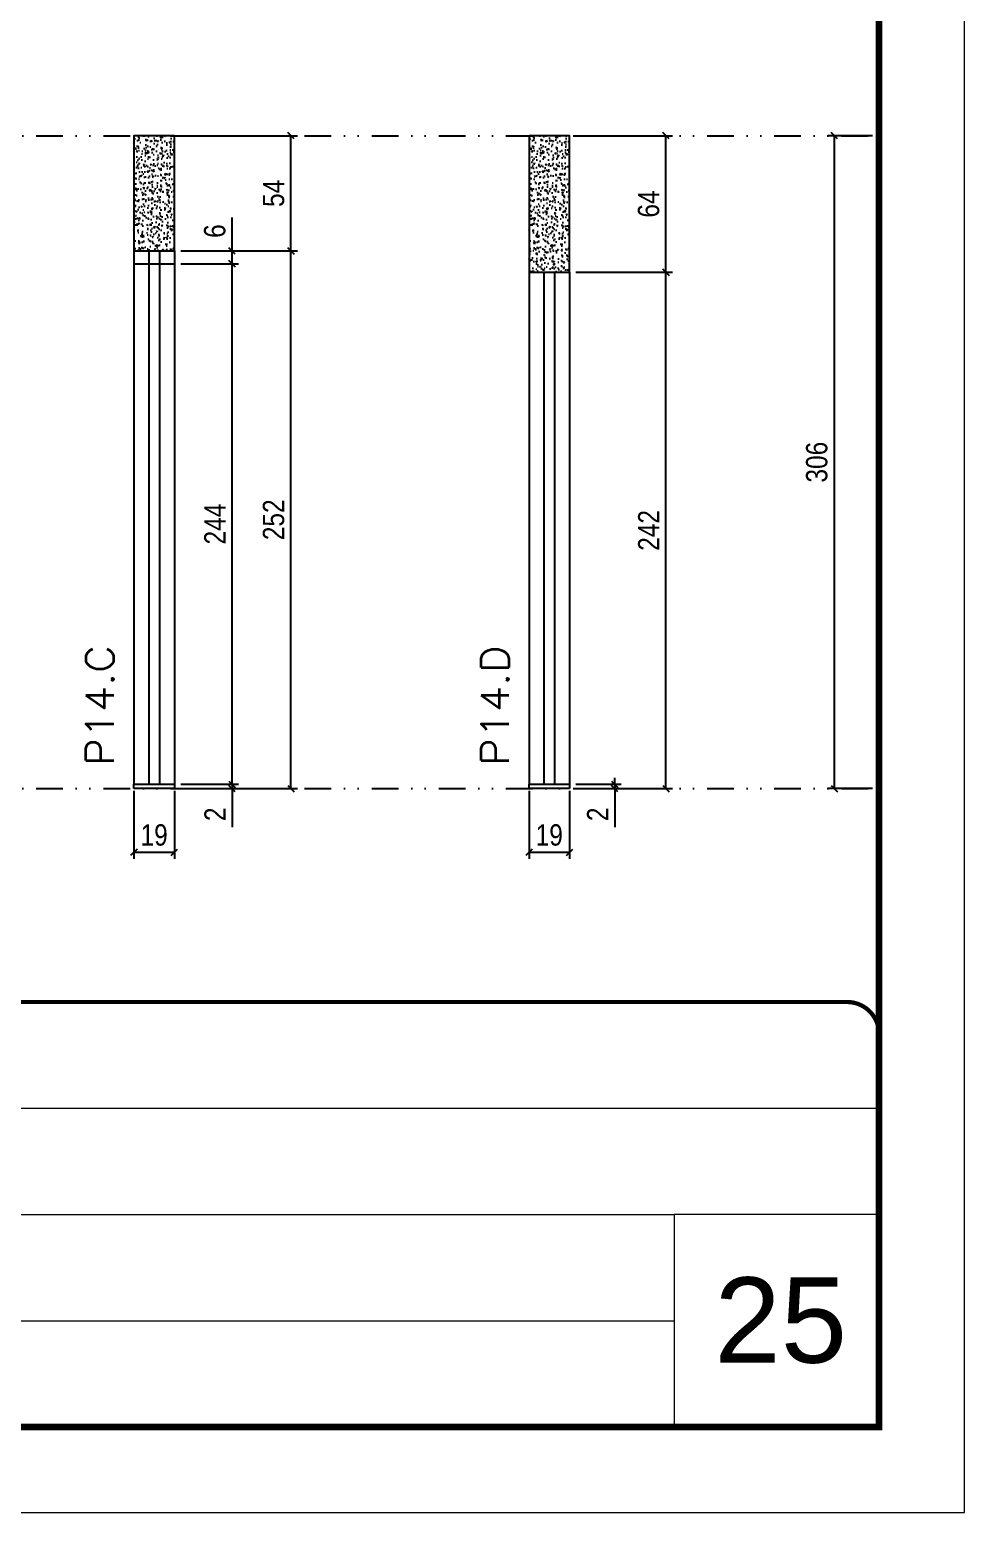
# Model space of a CAD drawing. Extents: x 14400 to 27878, y -21631 to 6985.
# Drawn here: x 15460 to 15898, y -957 to -262 of the extents above; entities that cross this region are included whole.
import ezdxf

# ---------------------------------------------------------------- set-up
doc = ezdxf.new("R2010")
doc.units = 0
for name, pattern in [('CONTINUO', [0]), ('DASHED', [0.75, 0.5, -0.25]), ('DIVIDE2', [0.625, 0.25, -0.125, 0, -0.125, 0, -0.125])]:
    doc.linetypes.add(name, pattern=pattern)
for name, color, linetype, lineweight in [('CARIMBO', 255, 'Continuous', 9), ('Folhas', 255, 'Continuous', 9), ('SARRAFO DE PRESSAO', 251, 'DASHED', 9), ('Texto Seção', 7, 'Continuous', 15)]:
    doc.layers.add(name, color=color, linetype=linetype, lineweight=lineweight)
for name, color, linetype in [('COTA', 241, 'Continuous'), ('Nível', 160, 'Continuous'), ('Painéis', 200, 'Continuous'), ('SARR_2.2x7', 40, 'Continuous')]:
    doc.layers.add(name, color=color, linetype=linetype)
doc.styles.add('ARIAL', font='arial.ttf')
doc.styles.add('COTA TECNICA', font='techl___.ttf', dxfattribs={"height": 10})
doc.styles.add('COTA TECNICA-50', font='techl___.ttf', dxfattribs={"height": 10})
doc.styles.add('REGUA-120', font='ROMANS.shx', dxfattribs={"height": 15})
doc.dimstyles.new('COTA PAINEL-50', dxfattribs={"dimtxt": 10, "dimasz": 3, "dimexe": 3, "dimexo": 3, "dimgap": 3, "dimtad": 1, "dimdec": 1, "dimzin": 12, "dimdsep": 46, "dimtxsty": 'COTA TECNICA-50', "dimblk1": 'OBLIQUE', "dimblk2": 'OBLIQUE', "dimsah": 1, "dimcen": 0.9, "dimclrd": 4, "dimclre": 4, "dimclrt": 240, "dimadec": 1, "dimazin": 3, "dimtfac": 1, "dimtdec": 1, "dimtmove": 0, "dimatfit": 3, "dimfxl": 1, "dimtolj": 1, "dimtzin": 12, "dimarcsym": 0})
doc.dimstyles.new('PAINEL', dxfattribs={"dimtxt": 10, "dimasz": 3, "dimexe": 3, "dimexo": 3, "dimgap": 3, "dimtad": 1, "dimdec": 1, "dimzin": 12, "dimdsep": 46, "dimtxsty": 'COTA TECNICA', "dimblk1": 'OBLIQUE', "dimblk2": 'OBLIQUE', "dimsah": 1, "dimcen": 0.9, "dimclrd": 4, "dimclre": 4, "dimclrt": 240, "dimadec": 1, "dimazin": 3, "dimtfac": 1, "dimtdec": 1, "dimtmove": 0, "dimatfit": 3, "dimfxl": 1, "dimtolj": 1, "dimtzin": 12, "dimarcsym": 0})

# ---------------------------------------------------------------- blocks, each defined once
blk = doc.blocks.new('9999999999')
at = {"color": 30, "linetype": 'CONTINUO'}
for p, q in [((98564.56, 34379.64), (99583.98, 34379.64)), ((98564.56, 34329.83), (99487.98, 34329.83)), ((99583.98, 34329.83), (99487.98, 34329.83)), ((99487.98, 34329.83), (99487.98, 34230.21)), ((98564.56, 34280.02), (99487.98, 34280.02))]:
    blk.add_line(p, q, dxfattribs=at)
at = {"color": 30, "linetype": 'CONTINUO', "const_width": 2}
blk.add_lwpolyline([(99583.98, 34230.21), (99583.98, 34414.45, 0.414214), (99568.98, 34429.45), (98228.98, 34429.45, 0.414214), (98213.98, 34414.45), (98213.98, 34245.21, 0.414214), (98228.98, 34230.21), (99583.98, 34230.21)], format="xyb", dxfattribs=at)
at = {"layer": 'Folhas'}
blk.add_lwpolyline([(98138.98, 34190.21), (99623.98, 34190.21), (99623.98, 35240.21), (98138.98, 35240.21)], close=True, dxfattribs=at)
at = {"layer": 'Folhas', "color": 30, "const_width": 3}
blk.add_lwpolyline([(98213.98, 34230.21), (99583.98, 34230.21), (99583.98, 35200.21), (98213.98, 35200.21)], close=True, dxfattribs=at)
blk = doc.blocks.new('_Oblique')
at = {"color": 0, "linetype": 'ByBlock', "lineweight": -2}
blk.add_line((-0.5, -0.5), (0.5, 0.5), dxfattribs=at)
blk = doc.blocks.new('*D1712')
at = {"layer": 'COTA', "color": 4, "lineweight": -2, "transparency": 16777216}
for p, q in [((15855.47, -311.44), (15834.54, -311.44)), ((15837.54, -617.44), (15837.54, -311.44)), ((15855.47, -617.44), (15834.54, -617.44))]:
    blk.add_line(p, q, dxfattribs=at)
at = {"layer": 'Defpoints', "color": 0, "transparency": 16777216}
for p in [(15837.54, -311.44), (15858.47, -311.44), (15858.47, -617.44)]:
    blk.add_point(p, dxfattribs=at)
at = {"layer": 'COTA', "color": 4, "lineweight": -2, "transparency": 16777216, "xscale": 3, "yscale": 3, "zscale": 3}
for p, rotation in [((15837.54, -311.44), 90), ((15837.54, -617.44), 270)]:
    blk.add_blockref('_Oblique', p, dxfattribs=dict(at, rotation=rotation))
at = {"layer": 'COTA', "color": 240, "transparency": 16777216, "insert": (15829.32, -464.44), "char_height": 10, "attachment_point": 5, "rotation": 90, "style": 'COTA TECNICA'}
blk.add_mtext('\\A1;306', dxfattribs=at)
blk = doc.blocks.new('*D1713')
at = {"layer": 'COTA', "color": 4, "lineweight": -2, "transparency": 16777216}
for p, q in [((15694.39, -618.44), (15694.39, -650.33)), ((15713.39, -618.44), (15713.39, -650.33)), ((15694.39, -647.33), (15713.39, -647.33))]:
    blk.add_line(p, q, dxfattribs=at)
at = {"layer": 'Defpoints', "color": 0, "transparency": 16777216}
for p in [(15694.39, -615.44), (15713.39, -615.44), (15713.39, -647.33)]:
    blk.add_point(p, dxfattribs=at)
at = {"layer": 'COTA', "color": 4, "lineweight": -2, "transparency": 16777216, "xscale": 3, "yscale": 3, "zscale": 3, "rotation": 180}
blk.add_blockref('_Oblique', (15694.39, -647.33), dxfattribs=at)
at = {"layer": 'COTA', "color": 4, "lineweight": -2, "transparency": 16777216, "xscale": 3, "yscale": 3, "zscale": 3}
blk.add_blockref('_Oblique', (15713.39, -647.33), dxfattribs=at)
at = {"layer": 'COTA', "color": 240, "transparency": 16777216, "insert": (15703.89, -639.25), "char_height": 10, "attachment_point": 5, "style": 'COTA TECNICA'}
blk.add_mtext('\\A1;19', dxfattribs=at)
blk = doc.blocks.new('*D1714')
at = {"layer": 'COTA', "color": 4, "lineweight": -2, "transparency": 16777216}
for p, q in [((15716.39, -615.44), (15737.58, -615.44)), ((15716.39, -617.44), (15737.58, -617.44)), ((15734.58, -615.44), (15734.58, -612.44)), ((15734.58, -615.44), (15734.58, -617.44)), ((15734.58, -617.44), (15734.58, -635.55))]:
    blk.add_line(p, q, dxfattribs=at)
at = {"layer": 'Defpoints', "color": 0, "transparency": 16777216}
for p in [(15713.39, -615.44), (15713.39, -617.44), (15734.58, -615.44)]:
    blk.add_point(p, dxfattribs=at)
at = {"layer": 'COTA', "color": 4, "lineweight": -2, "transparency": 16777216, "xscale": 3, "yscale": 3, "zscale": 3}
for p, rotation in [((15734.58, -615.44), 270), ((15734.58, -617.44), 90)]:
    blk.add_blockref('_Oblique', p, dxfattribs=dict(at, rotation=rotation))
at = {"layer": 'COTA', "color": 240, "transparency": 16777216, "insert": (15726.58, -629.5), "char_height": 10, "attachment_point": 5, "rotation": 90, "style": 'COTA TECNICA-50'}
blk.add_mtext('\\A1;2', dxfattribs=at)
blk = doc.blocks.new('*D1715')
at = {"layer": 'COTA', "color": 4, "lineweight": -2, "transparency": 16777216}
for p, q in [((15716.39, -375.44), (15761.6, -375.44)), ((15758.6, -617.44), (15758.6, -375.44)), ((15716.39, -617.44), (15761.6, -617.44))]:
    blk.add_line(p, q, dxfattribs=at)
at = {"layer": 'Defpoints', "color": 0, "transparency": 16777216}
for p in [(15713.39, -375.44), (15758.6, -375.44), (15713.39, -617.44)]:
    blk.add_point(p, dxfattribs=at)
at = {"layer": 'COTA', "color": 4, "lineweight": -2, "transparency": 16777216, "xscale": 3, "yscale": 3, "zscale": 3}
for p, rotation in [((15758.6, -375.44), 90), ((15758.6, -617.44), 270)]:
    blk.add_blockref('_Oblique', p, dxfattribs=dict(at, rotation=rotation))
at = {"layer": 'COTA', "color": 240, "transparency": 16777216, "insert": (15750.53, -496.44), "char_height": 10, "attachment_point": 5, "rotation": 90, "style": 'COTA TECNICA-50'}
blk.add_mtext('\\A1;242', dxfattribs=at)
blk = doc.blocks.new('*D1716')
at = {"layer": 'COTA', "color": 4, "lineweight": -2, "transparency": 16777216}
for p, q in [((15716.39, -311.44), (15761.6, -311.44)), ((15758.6, -375.44), (15758.6, -311.44)), ((15716.39, -375.44), (15761.6, -375.44))]:
    blk.add_line(p, q, dxfattribs=at)
at = {"layer": 'Defpoints', "color": 0, "transparency": 16777216}
for p in [(15713.39, -311.44), (15758.6, -311.44), (15713.39, -375.44)]:
    blk.add_point(p, dxfattribs=at)
at = {"layer": 'COTA', "color": 4, "lineweight": -2, "transparency": 16777216, "xscale": 3, "yscale": 3, "zscale": 3}
for p, rotation in [((15758.6, -311.44), 90), ((15758.6, -375.44), 270)]:
    blk.add_blockref('_Oblique', p, dxfattribs=dict(at, rotation=rotation))
at = {"layer": 'COTA', "color": 240, "transparency": 16777216, "insert": (15750.5, -343.44), "char_height": 10, "attachment_point": 5, "rotation": 90, "style": 'COTA TECNICA'}
blk.add_mtext('\\A1;64', dxfattribs=at)
blk = doc.blocks.new('*D1717')
at = {"layer": 'COTA', "color": 4, "lineweight": -2, "transparency": 16777216}
for p, q in [((15509.16, -618.44), (15509.16, -650.33)), ((15528.16, -618.44), (15528.16, -650.33)), ((15509.16, -647.33), (15528.16, -647.33))]:
    blk.add_line(p, q, dxfattribs=at)
at = {"layer": 'Defpoints', "color": 0, "transparency": 16777216}
for p in [(15509.16, -615.44), (15528.16, -615.44), (15528.16, -647.33)]:
    blk.add_point(p, dxfattribs=at)
at = {"layer": 'COTA', "color": 4, "lineweight": -2, "transparency": 16777216, "xscale": 3, "yscale": 3, "zscale": 3, "rotation": 180}
blk.add_blockref('_Oblique', (15509.16, -647.33), dxfattribs=at)
at = {"layer": 'COTA', "color": 4, "lineweight": -2, "transparency": 16777216, "xscale": 3, "yscale": 3, "zscale": 3}
blk.add_blockref('_Oblique', (15528.16, -647.33), dxfattribs=at)
at = {"layer": 'COTA', "color": 240, "transparency": 16777216, "insert": (15518.66, -639.25), "char_height": 10, "attachment_point": 5, "style": 'COTA TECNICA'}
blk.add_mtext('\\A1;19', dxfattribs=at)
blk = doc.blocks.new('*D1718')
at = {"layer": 'COTA', "color": 4, "lineweight": -2, "transparency": 16777216}
for p, q in [((15531.16, -615.44), (15558.22, -615.44)), ((15531.16, -617.44), (15558.22, -617.44)), ((15555.22, -615.44), (15555.22, -612.44)), ((15555.22, -615.44), (15555.22, -617.44)), ((15555.22, -617.44), (15555.22, -635.55))]:
    blk.add_line(p, q, dxfattribs=at)
at = {"layer": 'Defpoints', "color": 0, "transparency": 16777216}
for p in [(15528.16, -615.44), (15528.16, -617.44), (15555.22, -615.44)]:
    blk.add_point(p, dxfattribs=at)
at = {"layer": 'COTA', "color": 4, "lineweight": -2, "transparency": 16777216, "xscale": 3, "yscale": 3, "zscale": 3}
for p, rotation in [((15555.22, -615.44), 270), ((15555.22, -617.44), 90)]:
    blk.add_blockref('_Oblique', p, dxfattribs=dict(at, rotation=rotation))
at = {"layer": 'COTA', "color": 240, "transparency": 16777216, "insert": (15547.22, -629.5), "char_height": 10, "attachment_point": 5, "rotation": 90, "style": 'COTA TECNICA-50'}
blk.add_mtext('\\A1;2', dxfattribs=at)
blk = doc.blocks.new('*D1719')
at = {"layer": 'COTA', "color": 4, "lineweight": -2, "transparency": 16777216}
for p, q in [((15531.16, -365.44), (15585.8, -365.44)), ((15582.8, -617.44), (15582.8, -365.44)), ((15531.16, -617.44), (15585.8, -617.44))]:
    blk.add_line(p, q, dxfattribs=at)
at = {"layer": 'Defpoints', "color": 0, "transparency": 16777216}
for p in [(15528.16, -365.44), (15582.8, -365.44), (15528.16, -617.44)]:
    blk.add_point(p, dxfattribs=at)
at = {"layer": 'COTA', "color": 4, "lineweight": -2, "transparency": 16777216, "xscale": 3, "yscale": 3, "zscale": 3}
for p, rotation in [((15582.8, -365.44), 90), ((15582.8, -617.44), 270)]:
    blk.add_blockref('_Oblique', p, dxfattribs=dict(at, rotation=rotation))
at = {"layer": 'COTA', "color": 240, "transparency": 16777216, "insert": (15574.69, -491.44), "char_height": 10, "attachment_point": 5, "rotation": 90, "style": 'COTA TECNICA-50'}
blk.add_mtext('\\A1;252', dxfattribs=at)
blk = doc.blocks.new('*D1720')
at = {"layer": 'COTA', "color": 4, "lineweight": -2, "transparency": 16777216}
for p, q in [((15531.16, -311.44), (15585.8, -311.44)), ((15582.8, -365.44), (15582.8, -311.44)), ((15531.16, -365.44), (15585.8, -365.44))]:
    blk.add_line(p, q, dxfattribs=at)
at = {"layer": 'Defpoints', "color": 0, "transparency": 16777216}
for p in [(15528.16, -311.44), (15582.8, -311.44), (15528.16, -365.44)]:
    blk.add_point(p, dxfattribs=at)
at = {"layer": 'COTA', "color": 4, "lineweight": -2, "transparency": 16777216, "xscale": 3, "yscale": 3, "zscale": 3}
for p, rotation in [((15582.8, -311.44), 90), ((15582.8, -365.44), 270)]:
    blk.add_blockref('_Oblique', p, dxfattribs=dict(at, rotation=rotation))
at = {"layer": 'COTA', "color": 240, "transparency": 16777216, "insert": (15574.69, -338.44), "char_height": 10, "attachment_point": 5, "rotation": 90, "style": 'COTA TECNICA'}
blk.add_mtext('\\A1;54', dxfattribs=at)
blk = doc.blocks.new('*D1721')
at = {"layer": 'COTA', "color": 4, "lineweight": -2, "transparency": 16777216}
for p, q in [((15531.16, -371.44), (15558.22, -371.44)), ((15555.22, -615.44), (15555.22, -371.44)), ((15531.16, -615.44), (15558.22, -615.44))]:
    blk.add_line(p, q, dxfattribs=at)
at = {"layer": 'Defpoints', "color": 0, "transparency": 16777216}
for p in [(15528.16, -371.44), (15555.22, -371.44), (15528.16, -615.44)]:
    blk.add_point(p, dxfattribs=at)
at = {"layer": 'COTA', "color": 4, "lineweight": -2, "transparency": 16777216, "xscale": 3, "yscale": 3, "zscale": 3}
for p, rotation in [((15555.22, -371.44), 90), ((15555.22, -615.44), 270)]:
    blk.add_blockref('_Oblique', p, dxfattribs=dict(at, rotation=rotation))
at = {"layer": 'COTA', "color": 240, "transparency": 16777216, "insert": (15547.14, -493.44), "char_height": 10, "attachment_point": 5, "rotation": 90, "style": 'COTA TECNICA'}
blk.add_mtext('\\A1;244', dxfattribs=at)
blk = doc.blocks.new('*D1722')
at = {"layer": 'COTA', "color": 4, "lineweight": -2, "transparency": 16777216}
for p, q in [((15555.22, -365.44), (15555.22, -349.77)), ((15531.16, -365.44), (15558.22, -365.44)), ((15555.22, -371.44), (15555.22, -365.44)), ((15531.16, -371.44), (15558.22, -371.44))]:
    blk.add_line(p, q, dxfattribs=at)
at = {"layer": 'Defpoints', "color": 0, "transparency": 16777216}
for p in [(15528.16, -365.44), (15555.22, -365.44), (15528.16, -371.44)]:
    blk.add_point(p, dxfattribs=at)
at = {"layer": 'COTA', "color": 4, "lineweight": -2, "transparency": 16777216, "xscale": 3, "yscale": 3, "zscale": 3}
for p, rotation in [((15555.22, -365.44), 90), ((15555.22, -371.44), 270)]:
    blk.add_blockref('_Oblique', p, dxfattribs=dict(at, rotation=rotation))
at = {"layer": 'COTA', "color": 240, "transparency": 16777216, "insert": (15547.12, -356.11), "char_height": 10, "attachment_point": 5, "rotation": 90, "style": 'COTA TECNICA'}
blk.add_mtext('\\A1;6', dxfattribs=at)

msp = doc.modelspace()

# ---------------------------------------------------------------- hatches: boundary and pattern name
at = {"layer": 'COTA'}
h = msp.add_hatch(dxfattribs=at)
h.set_pattern_fill('AR-CONC', color=256, scale=0.03)
h.set_pattern_definition([(50, (56.7242, -3500.7253), (5.4655401, -0.4781726), [0.5715, -6.2865]), (355, (56.724, -3500.7253), (-1.0573026, 5.7317054), [0.4572, -5.0292175]), (100.451445, (57.1797, -3500.765), (4.4082374, 5.2535326), [0.4857003, -5.3427073]), (46.1842, (56.724, -3499.201), (8.1323712, -1.2612698), [0.85725, -9.42975]), (96.63556, (57.402, -3499.3064), (7.122124, 7.4227837), [0.7285507, -8.0140682]), (351.18415, (56.724, -3499.201), (7.122124, 7.4227837), [0.685799, -7.543792]), (21, (57.4862, -3499.5823), (4.5484317, -3.067956), [0.5715, -6.2865]), (326, (57.486, -3499.5823), (1.8540609, 5.525639), [0.4572, -5.0292]), (71.451445, (57.8653, -3499.838), (6.4024926, 2.457683), [0.4857003, -5.3426981]), (37.5, (56.7242, -3500.7253), (0.0926581, 2.53665117), [0, -4.96824, 0, -5.1054, 0, -5.04825]), (7.5, (56.7242, -3500.7253), (2.00458988, 3.00541724), [0, -2.91084, 0, -4.85394, 0, -1.92405]), (327.5, (55.025, -3500.7253), (4.06771786, -0.17186232), [0, -1.905, 0, -5.9436, 0, -7.8867]), (317.5, (54.263, -3500.7253), (4.44387544, 0.7627947), [0, -2.4765, 0, -3.94716, 0, -5.6007])])
h.paths.add_polyline_path([(15509.158, -365.44), (15528.158, -365.44), (15528.158, -311.44), (15509.158, -311.44)])
h = msp.add_hatch(dxfattribs=at)
h.set_pattern_fill('AR-CONC', color=256, scale=0.03)
h.set_pattern_definition([(50, (241.956, -3500.7253), (5.4655401, -0.4781726), [0.5715, -6.2865]), (355, (241.956, -3500.7253), (-1.0573026, 5.7317054), [0.4572, -5.0292175]), (100.451445, (242.411, -3500.765), (4.4082374, 5.2535326), [0.4857003, -5.3427073]), (46.1842, (241.956, -3499.201), (8.1323712, -1.2612698), [0.85725, -9.42975]), (96.63556, (242.6335, -3499.3064), (7.122124, 7.4227837), [0.7285507, -8.0140682]), (351.18415, (241.956, -3499.201), (7.122124, 7.4227837), [0.685799, -7.543792]), (21, (242.718, -3499.5823), (4.5484317, -3.067956), [0.5715, -6.2865]), (326, (242.718, -3499.5823), (1.8540609, 5.525639), [0.4572, -5.0292]), (71.451445, (243.097, -3499.838), (6.4024926, 2.457683), [0.4857003, -5.3426981]), (37.5, (241.9558, -3500.7253), (0.0926581, 2.53665117), [0, -4.96824, 0, -5.1054, 0, -5.04825]), (7.5, (241.9558, -3500.7253), (2.00458988, 3.00541724), [0, -2.91084, 0, -4.85394, 0, -1.92405]), (327.5, (240.2565, -3500.7253), (4.06771786, -0.17186232), [0, -1.905, 0, -5.9436, 0, -7.8867]), (317.5, (239.4945, -3500.7253), (4.44387544, 0.7627947), [0, -2.4765, 0, -3.94716, 0, -5.6007])])
h.paths.add_polyline_path([(15694.39, -375.44), (15713.39, -375.44), (15713.39, -311.44), (15694.39, -311.44)])

# ---------------------------------------------------------------- linework, layer by layer
for points in [[(15509.158, -365.44), (15528.158, -365.44), (15528.158, -311.44), (15509.158, -311.44)], [(15694.39, -375.44), (15713.39, -375.44), (15713.39, -311.44), (15694.39, -311.44)]]:
    msp.add_lwpolyline(points, close=True, dxfattribs=at)
at = {"layer": 'Nível', "color": 4, "linetype": 'DIVIDE2', "ltscale": 50}
for p, q in [((14488.467, -311.44), (15858.467, -311.44)), ((14488.467, -617.44), (15858.467, -617.44))]:
    msp.add_line(p, q, dxfattribs=at)
at = {"layer": 'Painéis'}
for p, q in [((15509.158, -365.44), (15509.158, -615.44)), ((15509.158, -365.44), (15528.158, -365.44)), ((15528.158, -365.44), (15528.158, -615.44)), ((15509.158, -371.44), (15528.158, -371.44)), ((15694.39, -375.44), (15694.39, -615.44)), ((15694.39, -375.44), (15713.39, -375.44)), ((15713.39, -375.44), (15713.39, -615.44)), ((15509.158, -615.44), (15528.158, -615.44)), ((15509.158, -617.44), (15509.158, -615.44)), ((15528.158, -617.44), (15509.158, -617.44)), ((15528.158, -615.44), (15528.158, -617.44)), ((15694.39, -615.44), (15713.39, -615.44)), ((15694.39, -617.44), (15694.39, -615.44)), ((15713.39, -617.44), (15694.39, -617.44)), ((15713.39, -615.44), (15713.39, -617.44))]:
    msp.add_line(p, q, dxfattribs=at)
at = {"layer": 'SARR_2.2x7'}
for p, q in [((15516.158, -365.44), (15516.158, -615.44)), ((15521.158, -365.44), (15521.158, -615.44)), ((15701.39, -375.44), (15701.39, -615.44)), ((15706.39, -375.44), (15706.39, -615.44))]:
    msp.add_line(p, q, dxfattribs=at)

# ---------------------------------------------------------------- block references
at = {"layer": 'SARRAFO DE PRESSAO', "color": 6, "linetype": 'ByBlock'}
msp.add_blockref('9999999999', (-83725.511, -35146.928), dxfattribs=at)

# ---------------------------------------------------------------- texts
at = {"layer": 'CARIMBO', "style": 'ARIAL'}
msp.add_text('25', height=40, dxfattribs=at).set_placement((15781.328, -886.579))
at = {"layer": 'Texto Seção', "style": 'REGUA-120', "width": 1.1}
for s, p in [('P14.C', (15499.708, -606.677)), ('P14.D', (15684.939, -606.677))]:
    msp.add_text(s, height=13, rotation=90, dxfattribs=at).set_placement(p)

# ---------------------------------------------------------------- dimensions: what is measured, and where the dimension line sits
at = {"layer": 'COTA'}
for base, p1, p2, dimstyle, picture, middle in [((15582.801, -311.44), (15528.158, -365.44), (15528.158, -311.44), 'PAINEL', '*D1720', (15574.692, -338.44)), ((15758.6, -311.44), (15713.39, -375.44), (15713.39, -311.44), 'PAINEL', '*D1716', (15750.498, -343.44)), ((15837.54, -311.44), (15858.467, -617.44), (15858.467, -311.44), 'PAINEL', '*D1712', (15829.321, -464.44)), ((15555.218, -365.44), (15528.158, -371.44), (15528.158, -365.44), 'PAINEL', '*D1722', (15547.116, -356.107)), ((15582.801, -365.44), (15528.158, -617.44), (15528.158, -365.44), 'COTA PAINEL-50', '*D1719', (15574.692, -491.44)), ((15555.218, -371.44), (15528.158, -615.44), (15528.158, -371.44), 'PAINEL', '*D1721', (15547.145, -493.44)), ((15758.6, -375.44), (15713.39, -617.44), (15713.39, -375.44), 'COTA PAINEL-50', '*D1715', (15750.527, -496.44))]:
    dim = msp.add_linear_dim(base=base, p1=p1, p2=p2, angle=90, dimstyle=dimstyle, dxfattribs=at)
    dim.commit()
    dim.dimension.update_dxf_attribs({"geometry": picture, "text_midpoint": middle})
for base, p1, p2, picture, middle in [((15528.158, -647.334), (15509.158, -615.44), (15528.158, -615.44), '*D1717', (15518.658, -639.247)), ((15713.39, -647.334), (15694.39, -615.44), (15713.39, -615.44), '*D1713', (15703.89, -639.247))]:
    dim = msp.add_linear_dim(base=base, p1=p1, p2=p2, dimstyle='PAINEL', override={"dimarcsym": 2}, dxfattribs=at)
    dim.commit()
    dim.dimension.update_dxf_attribs({"geometry": picture, "text_midpoint": middle})
for base, p1, p2, picture, middle in [((15555.218, -615.44), (15528.158, -617.44), (15528.158, -615.44), '*D1718', (15555.218, -629.496)), ((15734.583, -615.44), (15713.39, -617.44), (15713.39, -615.44), '*D1714', (15734.583, -629.496))]:
    dim = msp.add_linear_dim(base=base, p1=p1, p2=p2, angle=90, dimstyle='COTA PAINEL-50', dxfattribs=at)
    dim.commit()
    dim.dimension.update_dxf_attribs({"geometry": picture, "text_midpoint": middle, "dimtype": 160})

doc.saveas('drawing.dxf')
